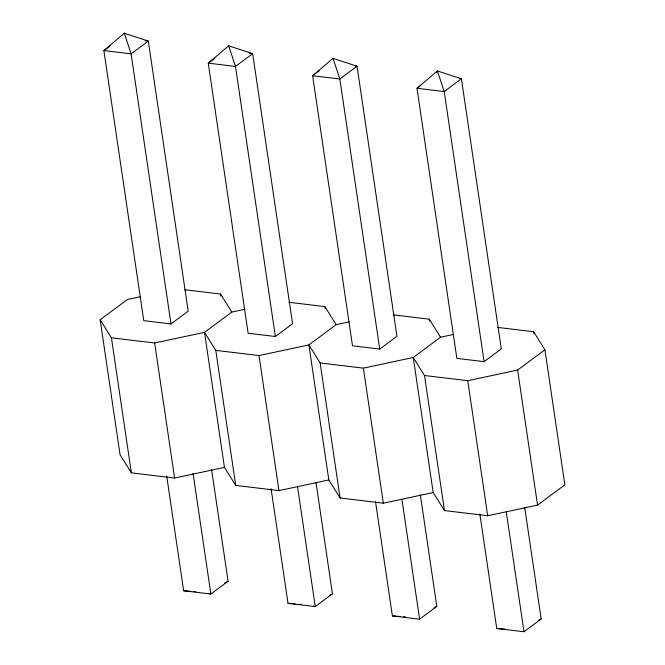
<?xml version="1.0" encoding="UTF-8"?>
<svg xmlns="http://www.w3.org/2000/svg" width="665" height="665" viewBox="0 0 665 665"><rect width="100%" height="100%" fill="white"/><g stroke="black" fill="none" stroke-linecap="round" stroke-linejoin="round"><path stroke-width="1" d="M436.323 72.477L437.404 70.964L461.41 78.786L501.294 348.884L484.103 361.66L456.863 358.377L416.98 88.287L437.404 70.964L444.22 91.562L484.103 361.66M124.297 33.25L103.881 50.573L143.765 320.663L170.996 323.946L188.195 311.17L148.312 41.08L124.297 33.25L131.113 53.857L170.996 323.946M228.669 45.819L208.245 63.142L248.128 333.24L275.368 336.515L292.558 323.739L252.675 53.649L228.669 45.819L235.485 66.425L275.368 336.515M333.032 58.387L312.617 75.719L352.5 345.808L379.732 349.083L396.93 336.307L357.047 66.217L333.032 58.387L339.848 78.994L379.732 349.083M110.432 45.71L103.881 50.573L131.113 53.857L148.312 41.08L145.286 40.715M214.795 58.279L208.245 63.142L235.485 66.425L252.675 53.649L249.649 53.283M315.892 73.283L312.617 75.719L339.848 78.994L357.047 66.217L355.027 65.976M317.529 72.061L319.167 70.847M497.611 327.413L533.638 331.752L544.909 349.773L564.851 484.818L537.561 505.101L487.694 515.757L444.461 510.554L433.189 492.532L383.323 503.189L340.098 497.985L328.826 479.964L278.959 490.62L235.726 485.408L224.454 467.387L174.587 478.044L131.362 472.84L120.091 454.818L100.149 319.774L127.439 299.491L140.406 296.723M420.255 85.852L416.98 88.287L444.22 91.562L461.41 78.786L459.39 78.545M244.77 309.291L231.811 312.068L204.512 332.342L154.646 342.999L111.421 337.795L100.149 319.774M349.142 321.86L336.174 324.636L308.884 344.911L259.018 355.576L215.784 350.364L204.512 332.342L224.454 467.387M453.505 334.437L440.546 337.205L413.248 357.487L363.381 368.144L320.156 362.932L308.884 344.911L328.826 479.964M211.611 469.748L228.078 581.26L210.88 594.036L183.648 590.761L166.724 476.173M433.189 492.532L413.248 357.487L424.519 375.509L467.753 380.713L517.619 370.056L544.909 349.773M315.975 482.316L332.442 593.837L315.252 606.613L288.012 603.33L271.096 488.742M375.459 501.319L392.383 615.898L419.615 619.182L436.814 606.405L420.347 494.885M479.831 513.887L496.747 628.467L523.987 631.75L541.177 618.974L524.71 507.462M224.554 583.147L228.078 581.26M329.807 595.242L332.442 593.837M434.17 607.818L436.814 606.405M538.542 620.387L541.177 618.974M183.648 590.761L190.739 591.31M193.781 591.542L195.809 591.7M288.012 603.33L295.11 603.878M299.167 604.186L301.187 604.344M392.383 615.898L400.488 616.521M403.53 616.763L405.559 616.912M496.747 628.467L504.86 629.098M184.513 289.707L220.539 294.046L231.811 312.068M288.884 302.276L324.902 306.615L336.174 324.636M393.248 314.844L429.274 319.183L440.546 337.205M313.681 606.014L315.252 606.613L297.571 486.913M209.309 593.446L210.88 594.036L193.058 473.314M533.638 331.752L533.945 333.797M517.619 370.056L537.561 505.101M506.306 512.05L523.987 631.75M467.753 380.713L487.694 515.757M429.274 319.183L429.573 321.228M424.519 375.509L444.461 510.554M401.943 499.482L419.615 619.182M363.381 368.144L383.323 503.189M324.902 306.615L325.21 308.66M320.156 362.932L340.098 497.985M259.018 355.576L278.959 490.62M220.539 294.046L220.838 296.091M215.784 350.364L235.726 485.408M154.646 342.999L174.587 478.044M111.421 337.795L131.362 472.84"/></g></svg>
